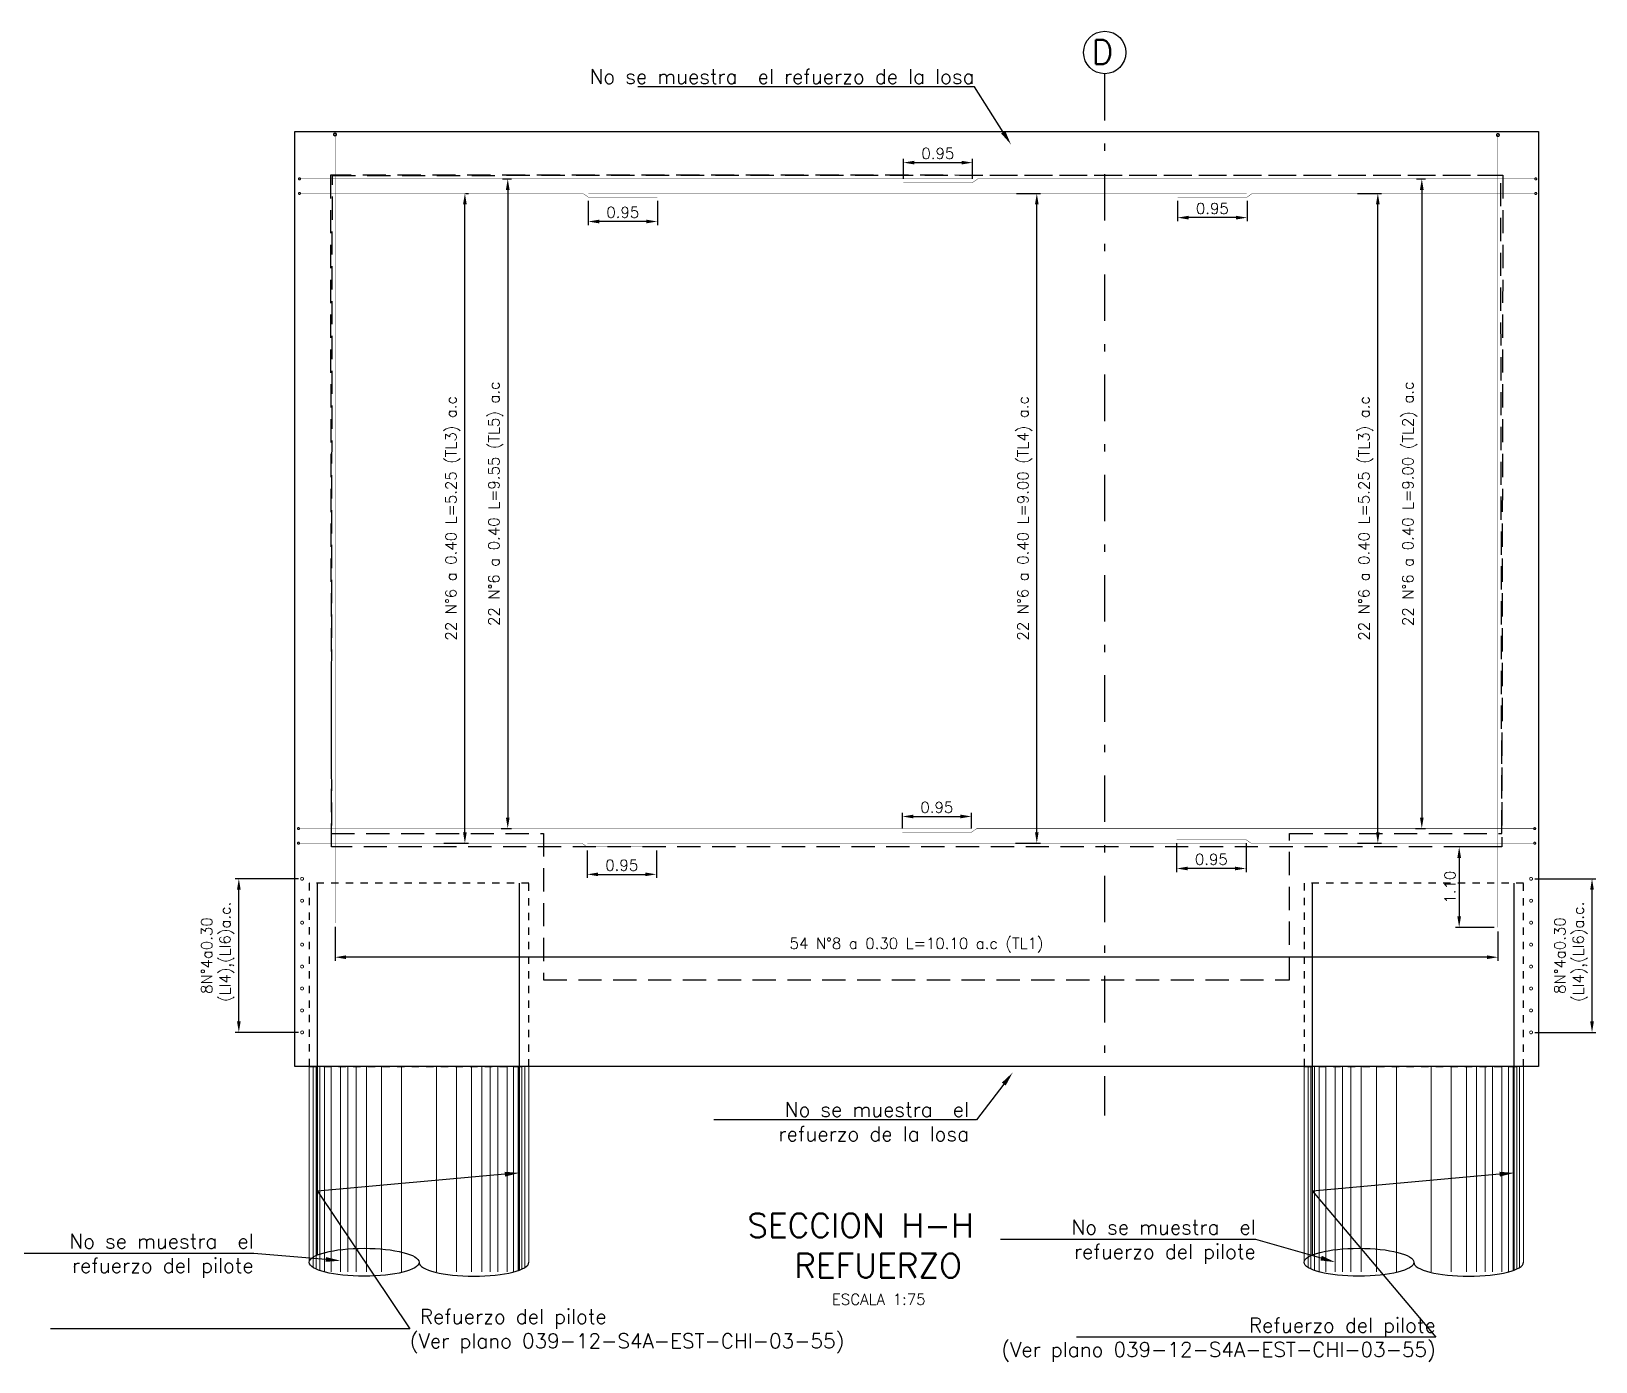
# Model space of a CAD drawing. Header units: metres. Extents: x 1080594 to 1081411, y 976871 to 977162.
# Drawn here: x 1081054.02 to 1081075.41, y 977111 to 977129.19 of the extents above; entities that cross this region are included whole.
import ezdxf
from ezdxf import colors
from ezdxf.entities.mleader import LeaderData, LeaderLine
from ezdxf.math import Vec2, Vec3

# ---------------------------------------------------------------- set-up
doc = ezdxf.new("R2010")
doc.units = ezdxf.units.M
doc.header["$LTSCALE"] = 25.4
doc.linetypes.add('DASHDOT', pattern=[1, 0.5, -0.25, 0, -0.25])
doc.linetypes.add('HIDDEN', pattern=[0.375, 0.25, -0.125])
for name, color, linetype in [('CIRCULOCONTRAP', 130, 'Continuous'), ('CONTRAPESO', 3, 'Continuous'), ('COT', 1, 'Continuous'), ('DIMCONTRAPESO', 1, 'Continuous'), ('PROY', 9, 'HIDDEN'), ('PROYECC', 251, 'HIDDEN'), ('R175COTR', 7, 'Continuous'), ('REF', 6, 'Continuous'), ('REGL175', 7, 'Continuous')]:
    doc.layers.add(name, color=color, linetype=linetype)
for name, color, linetype, lineweight in [('COTACIM', 20, 'Continuous', 5), ('EJECONTRAPESO', 41, 'DASHDOT', 30), ('OTROS', 8, 'Continuous', 5), ('REF 7', 210, 'Continuous', 30)]:
    doc.layers.add(name, color=color, linetype=linetype, lineweight=lineweight)
doc.styles.add('romans', font='romans.shx')
doc.dimstyles.new('Copy 75', dxfattribs={"dimtxt": 0.15, "dimasz": 0.15, "dimexe": 0.05, "dimexo": 0.05, "dimgap": 0.05, "dimtad": 1, "dimzin": 0, "dimdsep": 46, "dimtxsty": 'romans', "dimcen": 0.002, "dimclrd": 1, "dimclre": 1, "dimclrt": 3, "dimadec": 4, "dimazin": 0, "dimtfac": 1, "dimtofl": 0, "dimtmove": 1, "dimatfit": 3, "dimfxl": 1, "dimtolj": 1, "dimtzin": 0, "dimarcsym": 1})

# ---------------------------------------------------------------- blocks, each defined once
blk = doc.blocks.new('*D142')
at = {"layer": 'COTACIM', "color": 1, "lineweight": -2, "transparency": 16777216}
for p, q in [((1081058.173, 977116.945), (1081058.173, 977116.478)), ((1081074.07, 977116.881), (1081074.07, 977116.478)), ((1081073.92, 977116.528), (1081058.323, 977116.528))]:
    blk.add_line(p, q, dxfattribs=at)
at = {"layer": 'COTACIM', "color": 1, "transparency": 16777216}
for points in [[(1081058.323, 977116.553), (1081058.323, 977116.503), (1081058.173, 977116.528)], [(1081073.92, 977116.553), (1081073.92, 977116.503), (1081074.07, 977116.528)]]:
    blk.add_solid(points, dxfattribs=at)
at = {"layer": 'Defpoints', "color": 0, "transparency": 16777216}
for p in [(1081058.173, 977116.995), (1081074.07, 977116.931), (1081058.173, 977116.528)]:
    blk.add_point(p, dxfattribs=at)
at = {"layer": 'COTACIM', "color": 3, "transparency": 16777216, "insert": (1081066.122, 977116.692), "char_height": 0.15, "attachment_point": 5, "style": 'romans'}
blk.add_mtext('\\A1;54 N°8 a 0.30 L=10.10 a.c (TL1)', dxfattribs=at)
blk = doc.blocks.new('*D227')
at = {"layer": 'Defpoints', "color": 0, "transparency": 16777216}
for p in [(1081061.62, 977118.036), (1081062.566, 977118.036), (1081062.566, 977117.661)]:
    blk.add_point(p, dxfattribs=at)
at = {"layer": 'DIMCONTRAPESO', "color": 1, "lineweight": -2, "transparency": 16777216}
for p, q in [((1081061.62, 977117.986), (1081061.62, 977117.611)), ((1081062.566, 977117.986), (1081062.566, 977117.611)), ((1081061.77, 977117.661), (1081062.416, 977117.661))]:
    blk.add_line(p, q, dxfattribs=at)
at = {"layer": 'DIMCONTRAPESO', "color": 1, "transparency": 16777216}
for points in [[(1081061.77, 977117.686), (1081061.77, 977117.636), (1081061.62, 977117.661)], [(1081062.416, 977117.686), (1081062.416, 977117.636), (1081062.566, 977117.661)]]:
    blk.add_solid(points, dxfattribs=at)
at = {"layer": 'DIMCONTRAPESO', "color": 3, "transparency": 16777216, "insert": (1081062.093, 977117.786), "char_height": 0.15, "attachment_point": 5, "style": 'romans'}
blk.add_mtext('\\A1;0.95', dxfattribs=at)
blk = doc.blocks.new('*D228')
at = {"layer": 'Defpoints', "color": 0, "transparency": 16777216}
for p in [(1081066.873, 977118.452), (1081065.928, 977118.236), (1081066.873, 977118.236)]:
    blk.add_point(p, dxfattribs=at)
at = {"layer": 'DIMCONTRAPESO', "color": 1, "lineweight": -2, "transparency": 16777216}
for p, q in [((1081065.928, 977118.286), (1081065.928, 977118.502)), ((1081066.078, 977118.452), (1081066.723, 977118.452)), ((1081066.873, 977118.286), (1081066.873, 977118.502))]:
    blk.add_line(p, q, dxfattribs=at)
at = {"layer": 'DIMCONTRAPESO', "color": 1, "transparency": 16777216}
for points in [[(1081066.078, 977118.477), (1081066.078, 977118.427), (1081065.928, 977118.452)], [(1081066.723, 977118.477), (1081066.723, 977118.427), (1081066.873, 977118.452)]]:
    blk.add_solid(points, dxfattribs=at)
at = {"layer": 'DIMCONTRAPESO', "color": 3, "transparency": 16777216, "insert": (1081066.4, 977118.577), "char_height": 0.15, "attachment_point": 5, "style": 'romans'}
blk.add_mtext('\\A1;0.95', dxfattribs=at)
blk = doc.blocks.new('*D143')
at = {"layer": 'Defpoints', "color": 0, "transparency": 16777216}
for p in [(1081074.122, 977118.036), (1081073.54, 977116.936), (1081074.07, 977116.936)]:
    blk.add_point(p, dxfattribs=at)
at = {"layer": 'DIMCONTRAPESO', "color": 1, "lineweight": -2, "transparency": 16777216}
for p, q in [((1081074.072, 977118.036), (1081073.49, 977118.036)), ((1081073.54, 977117.886), (1081073.54, 977117.086)), ((1081074.02, 977116.936), (1081073.49, 977116.936))]:
    blk.add_line(p, q, dxfattribs=at)
at = {"layer": 'DIMCONTRAPESO', "color": 1, "transparency": 16777216}
for points in [[(1081073.515, 977117.886), (1081073.565, 977117.886), (1081073.54, 977118.036)], [(1081073.515, 977117.086), (1081073.565, 977117.086), (1081073.54, 977116.936)]]:
    blk.add_solid(points, dxfattribs=at)
at = {"layer": 'DIMCONTRAPESO', "color": 3, "transparency": 16777216, "insert": (1081073.415, 977117.486), "char_height": 0.15, "attachment_point": 5, "rotation": 90, "style": 'romans'}
blk.add_mtext('\\A1;1.10', dxfattribs=at)
blk = doc.blocks.new('*D229')
at = {"layer": 'Defpoints', "color": 0, "transparency": 16777216}
for p in [(1081069.677, 977118.136), (1081070.626, 977118.136), (1081069.677, 977117.741)]:
    blk.add_point(p, dxfattribs=at)
at = {"layer": 'DIMCONTRAPESO', "color": 1, "lineweight": -2, "transparency": 16777216}
for p, q in [((1081069.677, 977118.086), (1081069.677, 977117.691)), ((1081070.626, 977118.086), (1081070.626, 977117.691)), ((1081070.476, 977117.741), (1081069.827, 977117.741))]:
    blk.add_line(p, q, dxfattribs=at)
at = {"layer": 'DIMCONTRAPESO', "color": 1, "transparency": 16777216}
for points in [[(1081069.827, 977117.766), (1081069.827, 977117.716), (1081069.677, 977117.741)], [(1081070.476, 977117.766), (1081070.476, 977117.716), (1081070.626, 977117.741)]]:
    blk.add_solid(points, dxfattribs=at)
at = {"layer": 'DIMCONTRAPESO', "color": 3, "transparency": 16777216, "insert": (1081070.152, 977117.866), "char_height": 0.15, "attachment_point": 5, "style": 'romans'}
blk.add_mtext('\\A1;0.95', dxfattribs=at)
blk = doc.blocks.new('*D230')
at = {"layer": 'Defpoints', "color": 0, "transparency": 16777216}
for p in [(1081072.1, 977126.968), (1081072.428, 977126.968), (1081072.1, 977118.086, -308.057)]:
    blk.add_point(p, dxfattribs=at)
at = {"layer": 'DIMCONTRAPESO', "color": 1, "lineweight": -2, "transparency": 16777216}
for p, q in [((1081072.15, 977126.968), (1081072.478, 977126.968)), ((1081072.428, 977118.236), (1081072.428, 977126.818)), ((1081072.15, 977118.086), (1081072.478, 977118.086))]:
    blk.add_line(p, q, dxfattribs=at)
at = {"layer": 'DIMCONTRAPESO', "color": 1, "transparency": 16777216}
for points in [[(1081072.403, 977126.818), (1081072.453, 977126.818), (1081072.428, 977126.968)], [(1081072.403, 977118.236), (1081072.453, 977118.236), (1081072.428, 977118.086)]]:
    blk.add_solid(points, dxfattribs=at)
at = {"layer": 'DIMCONTRAPESO', "color": 3, "transparency": 16777216, "insert": (1081072.264, 977122.527), "char_height": 0.15, "attachment_point": 5, "rotation": 90, "style": 'romans'}
blk.add_mtext('\\A1;22 N°6 a 0.40 L=5.25 (TL3) a.c', dxfattribs=at)
blk = doc.blocks.new('*D231')
at = {"layer": 'Defpoints', "color": 0, "transparency": 16777216}
for p in [(1081072.905, 977127.167), (1081072.891, 977118.286, -308.057), (1081073.029, 977118.286)]:
    blk.add_point(p, dxfattribs=at)
at = {"layer": 'DIMCONTRAPESO', "color": 1, "lineweight": -2, "transparency": 16777216}
for p, q in [((1081072.955, 977127.167), (1081073.079, 977127.167)), ((1081073.029, 977127.017), (1081073.029, 977118.436)), ((1081072.941, 977118.286), (1081073.079, 977118.286))]:
    blk.add_line(p, q, dxfattribs=at)
at = {"layer": 'DIMCONTRAPESO', "color": 1, "transparency": 16777216}
for points in [[(1081073.004, 977127.017), (1081073.054, 977127.017), (1081073.029, 977127.167)], [(1081073.004, 977118.436), (1081073.054, 977118.436), (1081073.029, 977118.286)]]:
    blk.add_solid(points, dxfattribs=at)
at = {"layer": 'DIMCONTRAPESO', "color": 3, "transparency": 16777216, "insert": (1081072.864, 977122.726), "char_height": 0.15, "attachment_point": 5, "rotation": 90, "style": 'romans'}
blk.add_mtext('\\A1;22 N°6 a 0.40 L=9.00 (TL2) a.c', dxfattribs=at)
blk = doc.blocks.new('*D144')
at = {"layer": 'Defpoints', "color": 0, "transparency": 16777216}
for p in [(1081067.437, 977126.969), (1081067.766, 977126.969), (1081067.423, 977118.086, -308.057)]:
    blk.add_point(p, dxfattribs=at)
at = {"layer": 'DIMCONTRAPESO', "color": 1, "lineweight": -2, "transparency": 16777216}
for p, q in [((1081067.487, 977126.969), (1081067.816, 977126.969)), ((1081067.766, 977118.236), (1081067.766, 977126.819)), ((1081067.473, 977118.086), (1081067.816, 977118.086))]:
    blk.add_line(p, q, dxfattribs=at)
at = {"layer": 'DIMCONTRAPESO', "color": 1, "transparency": 16777216}
for points in [[(1081067.741, 977126.819), (1081067.791, 977126.819), (1081067.766, 977126.969)], [(1081067.741, 977118.236), (1081067.791, 977118.236), (1081067.766, 977118.086)]]:
    blk.add_solid(points, dxfattribs=at)
at = {"layer": 'DIMCONTRAPESO', "color": 3, "transparency": 16777216, "insert": (1081067.601, 977122.528), "char_height": 0.15, "attachment_point": 5, "rotation": 90, "style": 'romans'}
blk.add_mtext('\\A1;22 N°6 a 0.40 L=9.00 (TL4) a.c', dxfattribs=at)
blk = doc.blocks.new('*D145')
at = {"layer": 'Defpoints', "color": 0, "transparency": 16777216}
for p in [(1081059.906, 977126.969), (1081059.948, 977126.969), (1081059.611, 977118.086, -308.057)]:
    blk.add_point(p, dxfattribs=at)
at = {"layer": 'DIMCONTRAPESO', "color": 1, "lineweight": -2, "transparency": 16777216}
for p, q in [((1081059.956, 977126.969), (1081059.998, 977126.969)), ((1081059.948, 977118.236), (1081059.948, 977126.819)), ((1081059.661, 977118.086), (1081059.998, 977118.086))]:
    blk.add_line(p, q, dxfattribs=at)
at = {"layer": 'DIMCONTRAPESO', "color": 1, "transparency": 16777216}
for points in [[(1081059.923, 977126.819), (1081059.973, 977126.819), (1081059.948, 977126.969)], [(1081059.923, 977118.236), (1081059.973, 977118.236), (1081059.948, 977118.086)]]:
    blk.add_solid(points, dxfattribs=at)
at = {"layer": 'DIMCONTRAPESO', "color": 3, "transparency": 16777216, "insert": (1081059.783, 977122.528), "char_height": 0.15, "attachment_point": 5, "rotation": 90, "style": 'romans'}
blk.add_mtext('\\A1;22 N°6 a 0.40 L=5.25 (TL3) a.c', dxfattribs=at)
blk = doc.blocks.new('*D146')
at = {"layer": 'Defpoints', "color": 0, "transparency": 16777216}
for p in [(1081060.41, 977127.168), (1081060.396, 977118.286, -308.057), (1081060.534, 977118.286)]:
    blk.add_point(p, dxfattribs=at)
at = {"layer": 'DIMCONTRAPESO', "color": 1, "lineweight": -2, "transparency": 16777216}
for p, q in [((1081060.46, 977127.168), (1081060.584, 977127.168)), ((1081060.534, 977127.018), (1081060.534, 977118.436)), ((1081060.446, 977118.286), (1081060.584, 977118.286))]:
    blk.add_line(p, q, dxfattribs=at)
at = {"layer": 'DIMCONTRAPESO', "color": 1, "transparency": 16777216}
for points in [[(1081060.509, 977127.018), (1081060.559, 977127.018), (1081060.534, 977127.168)], [(1081060.509, 977118.436), (1081060.559, 977118.436), (1081060.534, 977118.286)]]:
    blk.add_solid(points, dxfattribs=at)
at = {"layer": 'DIMCONTRAPESO', "color": 3, "transparency": 16777216, "insert": (1081060.37, 977122.727), "char_height": 0.15, "attachment_point": 5, "rotation": 90, "style": 'romans'}
blk.add_mtext('\\A1;22 N°6 a 0.40 L=9.55 (TL5) a.c', dxfattribs=at)
blk = doc.blocks.new('*D235')
at = {"layer": 'Defpoints', "color": 0, "transparency": 16777216}
for p in [(1081069.691, 977126.918), (1081070.64, 977126.918), (1081069.691, 977126.638)]:
    blk.add_point(p, dxfattribs=at)
at = {"layer": 'DIMCONTRAPESO', "color": 1, "lineweight": -2, "transparency": 16777216}
for p, q in [((1081069.691, 977126.868), (1081069.691, 977126.588)), ((1081070.64, 977126.868), (1081070.64, 977126.588)), ((1081070.49, 977126.638), (1081069.841, 977126.638))]:
    blk.add_line(p, q, dxfattribs=at)
at = {"layer": 'DIMCONTRAPESO', "color": 1, "transparency": 16777216}
for points in [[(1081069.841, 977126.663), (1081069.841, 977126.613), (1081069.691, 977126.638)], [(1081070.49, 977126.663), (1081070.49, 977126.613), (1081070.64, 977126.638)]]:
    blk.add_solid(points, dxfattribs=at)
at = {"layer": 'DIMCONTRAPESO', "color": 3, "transparency": 16777216, "insert": (1081070.166, 977126.763), "char_height": 0.15, "attachment_point": 5, "style": 'romans'}
blk.add_mtext('\\A1;0.95', dxfattribs=at)
blk = doc.blocks.new('*D236')
at = {"layer": 'Defpoints', "color": 0, "transparency": 16777216}
for p in [(1081066.887, 977127.39), (1081065.942, 977127.118), (1081066.887, 977127.118)]:
    blk.add_point(p, dxfattribs=at)
at = {"layer": 'DIMCONTRAPESO', "color": 1, "lineweight": -2, "transparency": 16777216}
for p, q in [((1081065.942, 977127.168), (1081065.942, 977127.44)), ((1081066.887, 977127.168), (1081066.887, 977127.44)), ((1081066.092, 977127.39), (1081066.737, 977127.39))]:
    blk.add_line(p, q, dxfattribs=at)
at = {"layer": 'DIMCONTRAPESO', "color": 1, "transparency": 16777216}
for points in [[(1081066.092, 977127.415), (1081066.092, 977127.365), (1081065.942, 977127.39)], [(1081066.737, 977127.415), (1081066.737, 977127.365), (1081066.887, 977127.39)]]:
    blk.add_solid(points, dxfattribs=at)
at = {"layer": 'DIMCONTRAPESO', "color": 3, "transparency": 16777216, "insert": (1081066.414, 977127.515), "char_height": 0.15, "attachment_point": 5, "style": 'romans'}
blk.add_mtext('\\A1;0.95', dxfattribs=at)
blk = doc.blocks.new('*D237')
at = {"layer": 'Defpoints', "color": 0, "transparency": 16777216}
for p in [(1081061.634, 977126.918), (1081062.58, 977126.918), (1081061.634, 977126.585)]:
    blk.add_point(p, dxfattribs=at)
at = {"layer": 'DIMCONTRAPESO', "color": 1, "lineweight": -2, "transparency": 16777216}
for p, q in [((1081061.634, 977126.868), (1081061.634, 977126.535)), ((1081062.58, 977126.868), (1081062.58, 977126.535)), ((1081062.43, 977126.585), (1081061.784, 977126.585))]:
    blk.add_line(p, q, dxfattribs=at)
at = {"layer": 'DIMCONTRAPESO', "color": 1, "transparency": 16777216}
for points in [[(1081061.784, 977126.61), (1081061.784, 977126.56), (1081061.634, 977126.585)], [(1081062.43, 977126.61), (1081062.43, 977126.56), (1081062.58, 977126.585)]]:
    blk.add_solid(points, dxfattribs=at)
at = {"layer": 'DIMCONTRAPESO', "color": 3, "transparency": 16777216, "insert": (1081062.107, 977126.71), "char_height": 0.15, "attachment_point": 5, "style": 'romans'}
blk.add_mtext('\\A1;0.95', dxfattribs=at)
blk = doc.blocks.new('*U137')
at = {"layer": 'REF', "ltscale": 0.1, "const_width": 0.04}
blk.add_lwpolyline([(-0.006, 0, 1), (0.006, 0, 1)], format="xyb", close=True, dxfattribs=at)
blk = doc.blocks.new('*U138')
at = {"layer": 'DIMCONTRAPESO', "color": 0, "linetype": 'ByBlock', "lineweight": -2, "transparency": 16777216}
for p in [(0, 2.1), (16.8, 2.1), (0, 1.8), (16.8, 1.8), (0, 1.5), (16.8, 1.5), (0, 1.2), (16.8, 1.2), (0, 0.9), (16.8, 0.9), (0, 0.6), (16.8, 0.6), (0, 0.3), (16.8, 0.3), (0, 0), (16.8, 0)]:
    blk.add_blockref('*U137', p, dxfattribs=at)
blk = doc.blocks.new('*D224')
at = {"layer": 'Defpoints', "color": 0, "transparency": 16777216}
for p in [(1081074.523, 977117.6), (1081075.356, 977117.6), (1081074.523, 977115.5)]:
    blk.add_point(p, dxfattribs=at)
at = {"layer": 'DIMCONTRAPESO', "color": 1, "lineweight": -2, "transparency": 16777216}
for p, q in [((1081074.573, 977117.6), (1081075.406, 977117.6)), ((1081075.356, 977115.65), (1081075.356, 977117.45)), ((1081074.573, 977115.5), (1081075.406, 977115.5))]:
    blk.add_line(p, q, dxfattribs=at)
at = {"layer": 'DIMCONTRAPESO', "color": 1, "transparency": 16777216}
for points in [[(1081075.331, 977117.45), (1081075.381, 977117.45), (1081075.356, 977117.6)], [(1081075.331, 977115.65), (1081075.381, 977115.65), (1081075.356, 977115.5)]]:
    blk.add_solid(points, dxfattribs=at)
at = {"layer": 'DIMCONTRAPESO', "color": 3, "transparency": 16777216, "insert": (1081075.067, 977116.55), "char_height": 0.15, "attachment_point": 5, "rotation": 90, "style": 'romans'}
blk.add_mtext('\\A1;8N°4a0.30\\P (LI4),(LI6)a.c.', dxfattribs=at)
blk = doc.blocks.new('*D225')
at = {"layer": 'Defpoints', "color": 0, "transparency": 16777216}
for p in [(1081056.858, 977117.6), (1081057.723, 977117.6), (1081057.723, 977115.5)]:
    blk.add_point(p, dxfattribs=at)
at = {"layer": 'DIMCONTRAPESO', "color": 1, "lineweight": -2, "transparency": 16777216}
for p, q in [((1081057.673, 977117.6), (1081056.808, 977117.6)), ((1081056.858, 977115.65), (1081056.858, 977117.45)), ((1081057.673, 977115.5), (1081056.808, 977115.5))]:
    blk.add_line(p, q, dxfattribs=at)
at = {"layer": 'DIMCONTRAPESO', "color": 1, "transparency": 16777216}
for points in [[(1081056.833, 977117.45), (1081056.883, 977117.45), (1081056.858, 977117.6)], [(1081056.833, 977115.65), (1081056.883, 977115.65), (1081056.858, 977115.5)]]:
    blk.add_solid(points, dxfattribs=at)
at = {"layer": 'DIMCONTRAPESO', "color": 3, "transparency": 16777216, "insert": (1081056.569, 977116.55), "char_height": 0.15, "attachment_point": 5, "rotation": 90, "style": 'romans'}
blk.add_mtext('\\A1;8N°4a0.30\\P (LI4),(LI6)a.c.', dxfattribs=at)

msp = doc.modelspace()

# ---------------------------------------------------------------- linework, layer by layer
at = {"layer": 'CIRCULOCONTRAP'}
msp.add_circle((1081068.695114, 977128.895651, 308.056641), 0.289667, dxfattribs=at)
at = {"layer": 'CONTRAPESO', "elevation": 308.056641}
msp.add_lwpolyline([(1081057.622996, 977127.814917), (1081074.622614, 977127.816917), (1081074.62281, 977115.036219), (1081057.622996, 977115.036219)], close=True, dxfattribs=at)
at = {"layer": 'COT'}
for centre in [(1081058.570948, 977112.358323), (1081072.169779, 977112.358323)]:
    msp.add_ellipse(centre, major_axis=(0.750261, 0), ratio=0.25438133, dxfattribs=at)
for centre in [(1081060.07147, 977112.358323), (1081073.6703, 977112.358323)]:
    msp.add_ellipse(centre, major_axis=(0.750261, 0), ratio=0.25438133, start_param=3.141592654, end_param=6.283185307, dxfattribs=at)
at = {"layer": 'EJECONTRAPESO', "ltscale": 0.05, "elevation": 308.056641}
msp.add_lwpolyline([(1081068.692639, 977128.60204), (1081068.692894, 977114.362499)], dxfattribs=at)
at = {"layer": 'OTROS'}
for p, q in [((1081057.876133, 977115.036219), (1081057.876133, 977112.28631)), ((1081057.914368, 977115.036219), (1081057.914368, 977112.265969)), ((1081057.965348, 977115.036219), (1081057.965348, 977112.245659)), ((1081058.029073, 977115.036219), (1081058.029073, 977112.225934)), ((1081058.118289, 977115.036219), (1081058.118289, 977112.225934)), ((1081058.245739, 977115.036219), (1081058.245739, 977112.225934)), ((1081058.3477, 977115.036219), (1081058.3477, 977112.225934)), ((1081058.462405, 977115.036219), (1081058.462405, 977112.225934)), ((1081058.602601, 977115.036219), (1081058.602601, 977112.225934)), ((1081058.809604, 977115.036219), (1081058.809604, 977112.225934)), ((1081059.083311, 977115.036219), (1081059.083311, 977112.225934)), ((1081059.559094, 977115.036219), (1081059.559094, 977112.225934)), ((1081059.832801, 977115.036219), (1081059.832801, 977112.225934)), ((1081060.039805, 977115.036219), (1081060.039805, 977112.225934)), ((1081060.18, 977115.036219), (1081060.18, 977112.225934)), ((1081060.294706, 977115.036219), (1081060.294706, 977112.225934)), ((1081060.396666, 977115.036219), (1081060.396666, 977112.225934)), ((1081060.524116, 977115.036219), (1081060.524116, 977112.225934)), ((1081060.613332, 977115.036219), (1081060.613332, 977112.225934)), ((1081060.677057, 977115.036219), (1081060.677057, 977112.245659)), ((1081060.728037, 977115.036219), (1081060.728037, 977112.265969)), ((1081060.766272, 977115.036219), (1081060.766272, 977112.28631)), ((1081071.47481, 977115.036219), (1081071.47481, 977112.28631)), ((1081071.513045, 977115.036219), (1081071.513045, 977112.265969)), ((1081071.564025, 977115.036219), (1081071.564025, 977112.245659)), ((1081071.627751, 977115.036219), (1081071.627751, 977112.225934)), ((1081071.716966, 977115.036219), (1081071.716966, 977112.225934)), ((1081071.844416, 977115.036219), (1081071.844416, 977112.225934)), ((1081071.946377, 977115.036219), (1081071.946377, 977112.225934)), ((1081072.061082, 977115.036219), (1081072.061082, 977112.225934)), ((1081072.201278, 977115.036219), (1081072.201278, 977112.225934)), ((1081072.408282, 977115.036219), (1081072.408282, 977112.225934)), ((1081072.681989, 977115.036219), (1081072.681989, 977112.225934)), ((1081073.157924, 977115.036219), (1081073.157924, 977112.225934)), ((1081073.431631, 977115.036219), (1081073.431631, 977112.225934)), ((1081073.638635, 977115.036219), (1081073.638635, 977112.225934)), ((1081073.77883, 977115.036219), (1081073.77883, 977112.225934)), ((1081073.893536, 977115.036219), (1081073.893536, 977112.225934)), ((1081073.995496, 977115.036219), (1081073.995496, 977112.225934)), ((1081074.122947, 977115.036219), (1081074.122947, 977112.225934)), ((1081074.212162, 977115.036219), (1081074.212162, 977112.225934)), ((1081074.275887, 977115.036219), (1081074.275887, 977112.245659)), ((1081074.326867, 977115.036219), (1081074.326867, 977112.265969)), ((1081074.365103, 977115.036219), (1081074.365103, 977112.28631))]:
    msp.add_line(p, q, dxfattribs=at)
for points in [[(1081057.820688, 977112.358323), (1081057.820688, 977115.036219), (1081060.82173, 977115.036219), (1081060.82173, 977112.358323)], [(1081071.419518, 977112.358323), (1081071.419518, 977115.036219), (1081074.42056, 977115.036219), (1081074.42056, 977112.358323)]]:
    msp.add_lwpolyline(points, dxfattribs=at)
at = {"layer": 'PROY', "color": 250, "ltscale": 0.05, "elevation": 308.056641}
msp.add_lwpolyline([(1081071.221268, 977116.22081), (1081071.221268, 977118.220813), (1081074.123076, 977118.220816), (1081074.108409, 977127.215406), (1081058.108783, 977127.217288), (1081058.123422, 977118.220895), (1081061.023846, 977118.220813), (1081061.023846, 977116.220726)], close=True, dxfattribs=at)
at = {"layer": 'PROY', "color": 252, "ltscale": 0.05, "elevation": 308.056641}
msp.add_lwpolyline([(1081058.137202, 977127.215991), (1081074.136827, 977127.217873), (1081074.122806, 977118.036219), (1081058.123, 977118.036219)], close=True, dxfattribs=at)
at = {"layer": 'PROYECC', "color": 14, "ltscale": 0.01, "elevation": 308.056641}
for points in [[(1081057.820688, 977115.036219), (1081060.82173, 977115.036219), (1081060.82173, 977117.53825), (1081057.820688, 977117.53825)], [(1081071.419518, 977115.036219), (1081074.42056, 977115.036219), (1081074.42056, 977117.53825), (1081071.419518, 977117.53825)]]:
    msp.add_lwpolyline(points, close=True, dxfattribs=at)
at = {"layer": 'REF', "ltscale": 0.1, "elevation": 308.056641}
for points, const_width in [([(1081058.154848, 977127.774555, 1), (1081058.190848, 977127.774555, 1)], 0.02), ([(1081058.154848, 977127.774555, 1), (1081058.190848, 977127.774555, 1)], 0.02), ([(1081074.051752, 977127.766852, 1), (1081074.087752, 977127.766852, 1)], 0.02), ([(1081057.673335, 977127.168254, 1), (1081057.700335, 977127.168254, 1)], 0.015), ([(1081074.573322, 977127.167478, 1), (1081074.600322, 977127.167478, 1)], 0.015), ([(1081057.673522, 977126.969404, 1), (1081057.700522, 977126.969404, 1)], 0.015), ([(1081074.573323, 977126.968312, 1), (1081074.600323, 977126.968312, 1)], 0.015), ([(1081057.659339, 977118.286295, 1), (1081057.686339, 977118.286295, 1)], 0.015), ([(1081074.559288, 977118.285956, 1), (1081074.586288, 977118.285956, 1)], 0.015), ([(1081057.659561, 977118.086722, 1), (1081057.686561, 977118.086722, 1)], 0.015), ([(1081074.559325, 977118.086067, 1), (1081074.586325, 977118.086067, 1)], 0.015)]:
    msp.add_lwpolyline(points, format="xyb", close=True, dxfattribs=dict(at, const_width=const_width))
at = {"layer": 'REF', "ltscale": 0.1, "const_width": 0.005, "elevation": 308.056641}
for points in [[(1081058.172848, 977127.774555), (1081058.173092, 977117.995378), (1081058.173092, 977116.995378)], [(1081074.069752, 977127.766852), (1081074.070003, 977117.930798), (1081074.070003, 977116.935798)], [(1081062.579869, 977126.918424), (1081061.633539, 977126.918424), (1081061.562646, 977126.96833), (1081057.687022, 977126.968986)], [(1081066.885259, 977127.168067), (1081057.687024, 977127.168254)], [(1081070.636864, 977126.968901), (1081061.636864, 977126.968901)], [(1081065.941597, 977127.11759), (1081066.887155, 977127.11759), (1081066.958048, 977127.167497), (1081074.586784, 977127.167458)], [(1081069.691306, 977126.918424), (1081070.639932, 977126.918424), (1081070.710825, 977126.96833), (1081074.586785, 977126.968312)]]:
    msp.add_lwpolyline(points, dxfattribs=at)
at = {"layer": 'REF', "ltscale": 0.1, "const_width": 0.005}
for points in [[(1081066.871262, 977118.286108), (1081057.673028, 977118.286295)], [(1081065.9276, 977118.235631), (1081066.873159, 977118.235631), (1081066.944052, 977118.285538), (1081074.572788, 977118.2855)], [(1081062.565909, 977118.035742), (1081061.619579, 977118.035742), (1081061.548686, 977118.085649), (1081057.673061, 977118.086304)], [(1081070.622904, 977118.086219), (1081061.622904, 977118.086219)], [(1081069.677345, 977118.135555), (1081070.625971, 977118.135555), (1081070.696864, 977118.085649), (1081074.572825, 977118.085667)]]:
    msp.add_lwpolyline(points, dxfattribs=at)
at = {"layer": 'REF 7', "ltscale": 0.1, "elevation": 308.056641}
for points in [[(1081057.935056, 977112.462314), (1081057.935056, 977117.53825)], [(1081060.693789, 977112.254332), (1081060.693789, 977117.53825)], [(1081071.533886, 977112.462314), (1081071.533886, 977117.53825)], [(1081074.292619, 977112.254332), (1081074.292619, 977117.53825)]]:
    msp.add_lwpolyline(points, dxfattribs=at)

# ---------------------------------------------------------------- block references
at = {"layer": 'DIMCONTRAPESO', "color": 2, "xscale": -1}
msp.add_blockref('*U138', (1081074.522903, 977115.500362), dxfattribs=at)

# ---------------------------------------------------------------- texts
at = {"layer": 'R175COTR', "insert": (1081068.812725, 977129.067493, 616.113281), "char_height": 0.33, "width": 0.41500103, "attachment_point": 3, "rotation": 0.0000363, "style": 'romans'}
msp.add_mtext('{\\C0;D}', dxfattribs=at)
at = {"layer": 'REGL175', "insert": (1081057.598509, 977113.026983), "char_height": 0.33, "width": 14.49150363, "attachment_point": 1, "style": 'romans'}
msp.add_mtext('\\pi6.2094;{\\C0;SECCION H-H \\P\\pi6.8529;REFUERZO\\P\\pi7.3672;\\H0.45455x;\\C3;ESCALA 1:75}', dxfattribs=at)

# ---------------------------------------------------------------- dimensions: what is measured, and where the dimension line sits
at = {"layer": 'COTACIM'}
dim = msp.add_linear_dim(base=(1081058.173092, 977116.527681), p1=(1081074.070003, 977116.930798), p2=(1081058.173092, 977116.995378), angle=180, text='54 N°8 a 0.30 L=10.10 a.c (TL1)', dimstyle='Copy 75', dxfattribs=at)
dim.commit()
dim.dimension.update_dxf_attribs({"geometry": '*D142', "text_midpoint": (1081066.121548, 977116.691967)})
at = {"layer": 'DIMCONTRAPESO'}
for base, p1, p2, angle, picture, middle in [((1081066.887155, 977127.390271, 308.056641), (1081065.941597, 977127.11759, 308.056641), (1081066.887155, 977127.11759, 308.056641), 180, '*D236', (1081066.414376, 977127.515271, 308.056641)), ((1081061.633539, 977126.584713, 308.056641), (1081062.579869, 977126.918424, 308.056641), (1081061.633539, 977126.918424, 308.056641), 180, '*D237', (1081062.106704, 977126.709713, 308.056641)), ((1081069.691306, 977126.637683, 308.056641), (1081070.639932, 977126.918424, 308.056641), (1081069.691306, 977126.918424, 308.056641), 180, '*D235', (1081070.165619, 977126.762683, 308.056641)), ((1081066.873159, 977118.452391), (1081065.9276, 977118.235631), (1081066.873159, 977118.235631), 180, '*D228', (1081066.40038, 977118.577391)), ((1081062.565909, 977117.660638), (1081061.619579, 977118.035742), (1081062.565909, 977118.036325), 180, '*D227', (1081062.092744, 977117.785638)), ((1081069.677345, 977117.740533), (1081070.625971, 977118.135555), (1081069.677345, 977118.135555), 180, '*D229', (1081070.151658, 977117.865533)), ((1081073.540098, 977116.935798), (1081074.121512, 977118.036219), (1081074.070003, 977116.935798), 90, '*D143', (1081073.415098, 977117.486008))]:
    dim = msp.add_linear_dim(base=base, p1=p1, p2=p2, angle=angle, dimstyle='Copy 75', dxfattribs=at)
    dim.commit()
    dim.dimension.update_dxf_attribs({"geometry": picture, "text_midpoint": middle})
for base, p1, p2, text, picture, middle in [((1081059.947595, 977126.969429, 308.056641), (1081059.610874, 977118.085977), (1081059.906078, 977126.969429, 308.056641), '22 N°6 a 0.40 L=5.25 (TL3) a.c', '*D145', (1081059.783309, 977122.527703, 308.056641)), ((1081060.534009, 977118.28624, 308.056641), (1081060.410174, 977127.168199, 308.056641), (1081060.396165, 977118.28624), '22 N°6 a 0.40 L=9.55 (TL5) a.c', '*D146', (1081060.369724, 977122.727219, 308.056641)), ((1081067.765579, 977126.968901, 308.056641), (1081067.422785, 977118.086219), (1081067.436783, 977126.968901, 308.056641), '22 N°6 a 0.40 L=9.00 (TL4) a.c', '*D144', (1081067.601293, 977122.52756, 308.056641)), ((1081073.028712, 977118.285508, 308.056641), (1081072.904866, 977127.167467, 308.056641), (1081072.890871, 977118.285508), '22 N°6 a 0.40 L=9.00 (TL2) a.c', '*D231', (1081072.864426, 977122.726488, 308.056641)), ((1081072.428055, 977126.968324, 308.056641), (1081072.099506, 977118.085655), (1081072.09951, 977126.968324, 308.056641), '22 N°6 a 0.40 L=5.25 (TL3) a.c', '*D230', (1081072.263769, 977122.52699, 308.056641))]:
    dim = msp.add_linear_dim(base=base, p1=p1, p2=p2, angle=90, text=text, dimstyle='Copy 75', dxfattribs=at)
    dim.commit()
    dim.dimension.update_dxf_attribs({"geometry": picture, "text_midpoint": middle})
for base, p1, p2, picture, middle in [((1081056.858352, 977117.600362), (1081057.723004, 977115.500362), (1081057.723004, 977117.600362), '*D225', (1081056.858352, 977116.550362)), ((1081075.356396, 977117.600362), (1081074.522903, 977115.500362), (1081074.522903, 977117.600362), '*D224', (1081075.356396, 977116.550362))]:
    dim = msp.add_linear_dim(base=base, p1=p1, p2=p2, angle=90, text='8N°4a0.30\\P (LI4),(LI6)a.c.', dimstyle='Copy 75', dxfattribs=at)
    dim.commit()
    dim.dimension.update_dxf_attribs({"geometry": picture, "text_midpoint": middle, "dimtype": 160})

# ---------------------------------------------------------------- leaders
at = {"layer": 'COTACIM'}
ml = msp.add_multileader_mtext('Standard', dxfattribs=at)
ml.set_content('No se muestra  el refuerzo de la losa', color=3, style='romans')
ml.set_leader_properties(color=1)
ml.build(insert=Vec2(0, 0))
ml.multileader.update_dxf_attribs({"text_left_attachment_type": 6, "text_right_attachment_type": 6, "dogleg_length": 0, "arrow_head_size": 0.2})
ctx = ml.context
ctx.base_point, ctx.char_height, ctx.arrow_head_size, ctx.landing_gap_size, ctx.plane_origin = Vec3(1081060.76202, 977128.425478, 308.056641), 0.2, 0.2, 0, Vec3(1081065.039034, 977127.269382, 308.056641)
ctx.left_attachment, ctx.right_attachment, ctx.text_align_type = 6, 6, 2
notes = []
notes.append((ctx, [(1, (1, 1, 0), (1081066.914401, 977128.425478, 308.056641), (-1, 0), 0, [(0, [(1081067.413098, 977127.638032, 308.056641)], 0, [])])]))
ctx.mtext.insert, ctx.mtext.alignment, ctx.mtext.flow_direction = Vec3(1081066.914401, 977128.665478, 308.056641), 3, 5
ml = msp.add_multileader_mtext('Standard', dxfattribs=at)
ml.set_content('No se muestra  el refuerzo de la losa', color=3, style='romans')
ml.set_leader_properties(color=1)
ml.build(insert=Vec2(0, 0))
ml.multileader.update_dxf_attribs({"text_left_attachment_type": 6, "text_right_attachment_type": 6, "dogleg_length": 0.1, "arrow_head_size": 0.2})
ctx = ml.context
ctx.base_point, ctx.char_height, ctx.arrow_head_size, ctx.landing_gap_size, ctx.plane_origin = Vec3(1081063.877987, 977114.305829, 308.056641), 0.2, 0.2, 0, Vec3(1081066.819874, 977112.439994, 308.056641)
ctx.left_attachment, ctx.right_attachment, ctx.text_align_type = 6, 6, 2
notes.append((ctx, [(1, (1, 1, 0), (1081066.939892, 977114.305829, 308.056641), (-1, 0), 0.1, [(0, [(1081067.436891, 977114.95198, 308.056641)], 0, [])])]))
ctx.mtext.insert, ctx.mtext.width, ctx.mtext.alignment, ctx.mtext.flow_direction = Vec3(1081066.839892, 977114.545829, 308.056641), 3.45605072, 3, 5
ml = msp.add_multileader_mtext('Standard', dxfattribs=at)
ml.set_content(' Refuerzo del pilote\\P(Ver plano 039-12-S4A-EST-CHI-03-55){\\C4; }', color=3, style='romans')
ml.set_leader_properties(color=1)
ml.build(insert=Vec2(0, 0))
ml.multileader.update_dxf_attribs({"text_left_attachment_type": 6, "text_right_attachment_type": 6, "dogleg_length": 0, "arrow_head_size": 0.2})
ctx = ml.context
ctx.base_point, ctx.char_height, ctx.arrow_head_size, ctx.landing_gap_size, ctx.plane_origin = Vec3(1081059.195094, 977111.449852, 308.056641), 0.2, 0.2, 0, Vec3(1081059.584371, 977112.78487, 308.056641)
ctx.left_attachment, ctx.right_attachment = 6, 6
notes.append((ctx, [(0, (1, 1, 0), (1081059.195094, 977111.449852, 308.056641), (1, 0), 0, [(1, [(1081060.693789, 977113.579892, 308.056641), (1081057.935056, 977113.33155, 308.056641)], 0, [])])]))
ctx.mtext.insert, ctx.mtext.width, ctx.mtext.flow_direction = Vec3(1081059.195094, 977111.716519, 308.056641), 7.37938837, 5
ml = msp.add_multileader_mtext('Standard', dxfattribs=at)
ml.set_content(' Refuerzo del pilote\\P(Ver plano 039-12-S4A-EST-CHI-03-55){\\C4; }', color=3, style='romans')
ml.set_leader_properties(color=1)
ml.build(insert=Vec2(0, 0))
ml.multileader.update_dxf_attribs({"text_left_attachment_type": 6, "text_right_attachment_type": 6, "dogleg_length": 0, "arrow_head_size": 0.2})
ctx = ml.context
ctx.base_point, ctx.char_height, ctx.arrow_head_size, ctx.landing_gap_size, ctx.plane_origin = Vec3(1081066.601171, 977111.332106, 308.056641), 0.2, 0.2, 0, Vec3(1081073.183202, 977112.78487, 308.056641)
ctx.left_attachment, ctx.right_attachment, ctx.text_align_type = 6, 6, 2
notes.append((ctx, [(1, (1, 1, 0), (1081073.220218, 977111.332106, 308.056641), (-1, 0), 0, [(1, [(1081074.292619, 977113.579892, 308.056641), (1081071.533886, 977113.33155, 308.056641)], 0, [])])]))
ctx.mtext.insert, ctx.mtext.width, ctx.mtext.alignment, ctx.mtext.flow_direction = Vec3(1081073.220218, 977111.598773, 308.056641), 7.37938837, 3, 5
ml = msp.add_multileader_mtext('Standard', dxfattribs=at)
ml.set_content('No se muestra  el refuerzo del pilote', color=3, style='romans')
ml.set_leader_properties(color=1)
ml.build(insert=Vec2(0, 0))
ml.multileader.update_dxf_attribs({"text_left_attachment_type": 6, "text_right_attachment_type": 6, "dogleg_length": 0, "arrow_head_size": 0.2})
ctx = ml.context
ctx.base_point, ctx.char_height, ctx.arrow_head_size, ctx.landing_gap_size, ctx.plane_origin = Vec3(1081067.844752, 977112.671547, 308.056641), 0.2, 0.2, 0, Vec3(1081066.158698, 977112.110071, 308.056641)
ctx.left_attachment, ctx.right_attachment, ctx.text_align_type = 6, 6, 2
notes.append((ctx, [(1, (1, 1, 0), (1081070.759037, 977112.671547, 308.056641), (-1, 0), 0, [(0, [(1081071.844416, 977112.359628, 308.056641)], 0, [])])]))
ctx.mtext.insert, ctx.mtext.width, ctx.mtext.alignment, ctx.mtext.flow_direction = Vec3(1081070.759037, 977112.938214, 308.056641), 3.45605072, 3, 5
ml = msp.add_multileader_mtext('Standard', dxfattribs=at)
ml.set_content('No se muestra  el refuerzo del pilote', color=3, style='romans')
ml.set_leader_properties(color=1)
ml.build(insert=Vec2(0, 0))
ml.multileader.update_dxf_attribs({"text_left_attachment_type": 6, "text_right_attachment_type": 6, "dogleg_length": 0, "arrow_head_size": 0.2})
ctx = ml.context
ctx.base_point, ctx.char_height, ctx.arrow_head_size, ctx.landing_gap_size, ctx.plane_origin = Vec3(1081054.146493, 977112.479527, 308.056641), 0.2, 0.2, 0, Vec3(1081052.460439, 977111.918052, 308.056641)
ctx.left_attachment, ctx.right_attachment, ctx.text_align_type = 6, 6, 2
notes.append((ctx, [(1, (1, 1, 0), (1081057.060779, 977112.479527, 308.056641), (-1, 0), 0, [(0, [(1081058.245739, 977112.379593, 308.056641)], 0, [])])]))
ctx.mtext.insert, ctx.mtext.width, ctx.mtext.alignment, ctx.mtext.flow_direction = Vec3(1081057.060779, 977112.746194, 308.056641), 3.45605072, 3, 5
for ctx, leaders in notes:
    for number, flags, end, landing, length, lines in leaders:
        leader = LeaderData()
        leader.index, (leader.has_last_leader_line, leader.has_dogleg_vector, leader.attachment_direction) = number, flags
        leader.last_leader_point, leader.dogleg_vector, leader.dogleg_length = Vec3(end), Vec3(landing), length
        for number, points, colour, breaks in lines:
            line = LeaderLine()
            line.index, line.vertices, line.color, line.breaks = number, Vec3.list(points), colors.encode_raw_color(colour), breaks
            leader.lines.append(line)
        ctx.leaders.append(leader)

doc.saveas('drawing.dxf')
